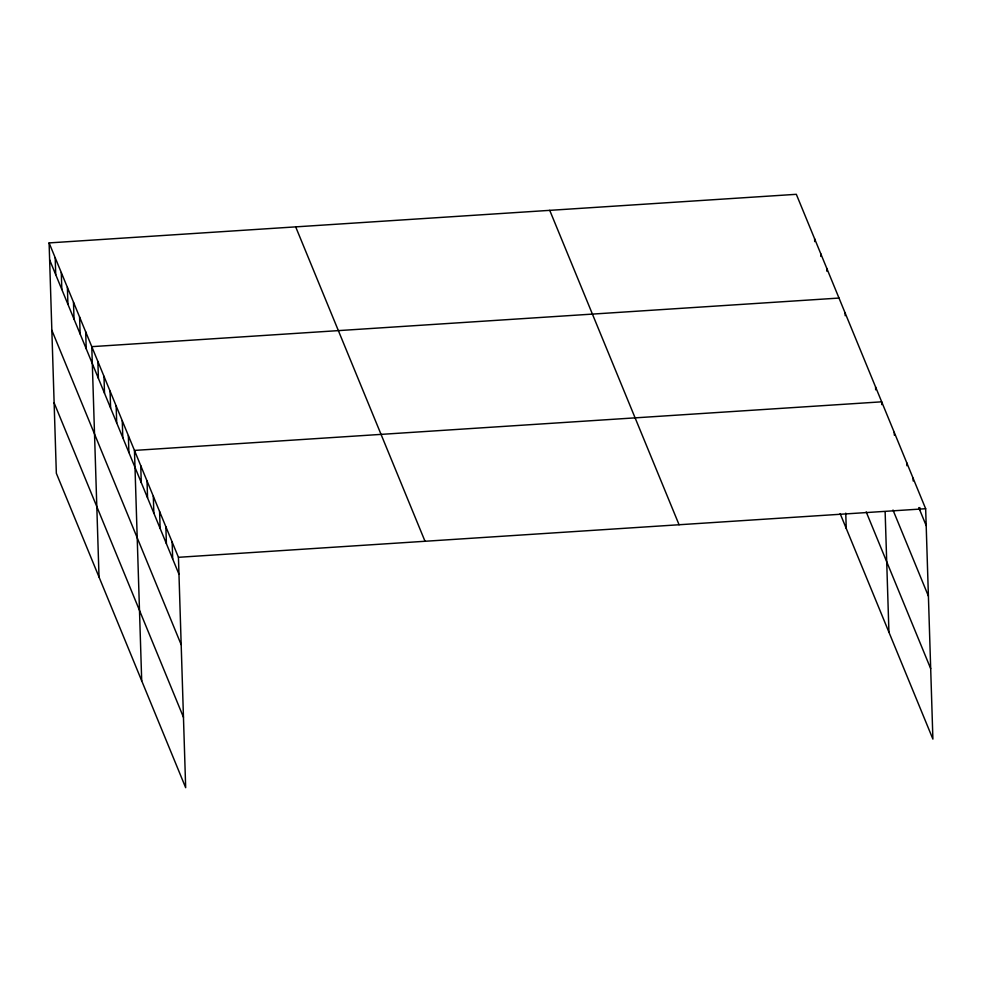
<?xml version="1.0" encoding="UTF-8"?>
<svg xmlns="http://www.w3.org/2000/svg" width="982" height="982" viewBox="0 0 982 982"><rect width="100%" height="100%" fill="white"/><g stroke="black" fill="none" stroke-linecap="round" stroke-linejoin="round"><path stroke-width="1.47" d="M49.1 242.91L178.442 557.31L185.672 787.687L56.342 473.287L49.1 242.91L796.328 194.313L925.658 508.713L932.9 739.09L840.15 513.623M839.009 298.062L91.78 346.658L99.022 577.035M178.442 557.31L925.658 508.713M918.771 507.596L926.198 525.64M892.994 510.014L928.407 596.086M866.198 511.904L930.691 668.656M549.736 210.344L679.078 524.756M295.68 226.867L425.022 541.278M49.628 259.837L178.97 574.237M51.85 330.271L181.179 644.683M54.12 402.841L183.462 717.253M919.827 507.547L919.913 510.37M913.1 478.173L913.186 480.996M906.816 462.903L906.902 465.726M894.246 432.362L894.344 435.186M881.775 404.633L881.689 401.822L134.46 450.419L141.703 680.796M885.138 511.868L888.931 632.199M875.588 386.994L875.674 389.817M845.097 312.89L845.195 315.701M845.76 513.132L846.239 528.439M826.807 268.417L826.893 271.241M820.707 253.601L820.805 256.412M814.618 238.773L814.704 241.597M172.157 542.039L172.685 558.967M165.872 526.769L166.4 543.697M159.587 511.499L160.127 528.426M153.315 496.229L153.843 513.156M147.03 480.959L147.558 497.886M140.745 465.689L141.273 482.616M128.36 435.591L128.9 452.518M122.271 420.775L122.799 437.702M116.171 405.947L116.698 422.874M110.07 391.131L110.61 408.058M103.982 376.302L104.509 393.23M97.881 361.486L98.409 378.414M85.68 331.842L86.22 348.77M79.591 317.014L80.119 333.941M73.49 302.198L74.018 319.125M67.39 287.37L67.93 304.297M61.289 272.554L61.829 289.481M55.201 257.726L55.728 274.653"/></g></svg>
